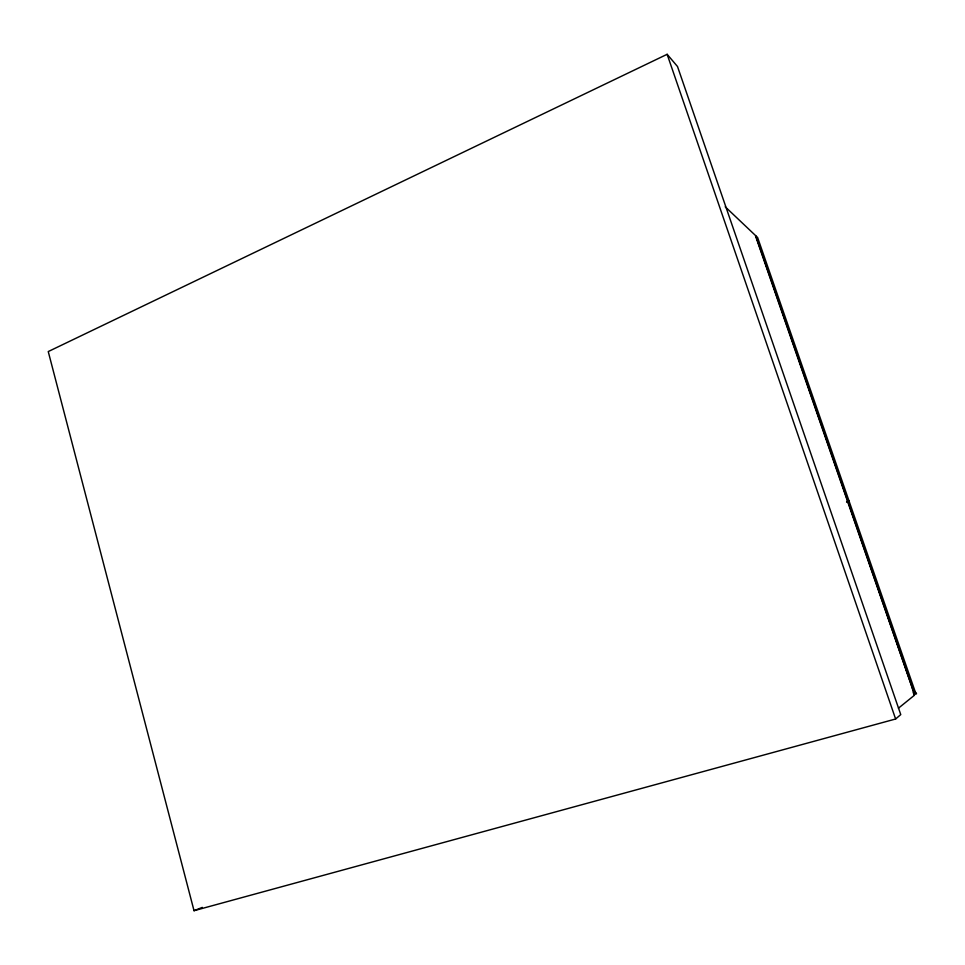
<?xml version="1.0" encoding="UTF-8"?>
<svg xmlns="http://www.w3.org/2000/svg" width="965" height="965" viewBox="0 0 965 965"><rect width="100%" height="100%" fill="white"/><g stroke="black" fill="none" stroke-linecap="round" stroke-linejoin="round"><path stroke-width="1.45" d="M895.617 718.997L900.755 714.607L677.514 66.525L667.141 54.305L48.25 351.562L194.025 910.695L895.617 718.997L667.141 54.305M898.439 708.189L914.434 695.246L911.044 684.487L755.293 235.303L725.222 206.799M913.771 693.98L915.303 692.749L914.844 691.447L913.312 692.665L913.771 693.98L914.446 693.799M914.06 692.17L915.073 691.374L849.369 501.981L848.006 501.691L913.855 692.231M194.025 910.695L202.312 907.389M849.091 501.161L846.558 502.029L848.862 501.221L847.523 500.944L849.091 501.161L757.609 237.499L755.788 235.774L847.728 500.871M913.867 694.559L916.497 693.823L916.05 692.52"/></g></svg>
